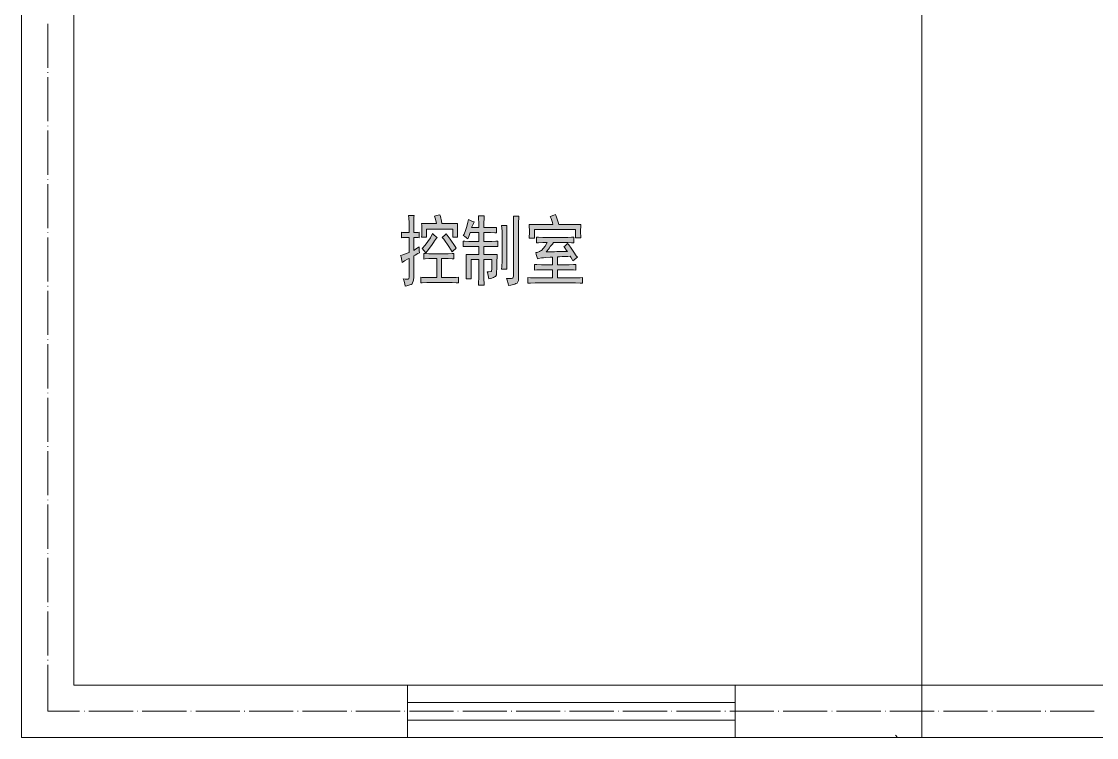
# Model space of a CAD drawing. Header units: millimetres. Extents: x 210 to 63265, y -7201 to 22496.
# Drawn here: x 28906 to 33826, y 3645 to 6920 of the extents above; entities that cross this region are included whole.
import ezdxf

# ---------------------------------------------------------------- set-up
doc = ezdxf.new("R2010")
doc.units = ezdxf.units.MM

msp = doc.modelspace()

# ---------------------------------------------------------------- hatches: boundary and pattern name
h = msp.add_hatch(color=0)
h.dxf.hatch_style = 2
h.paths.add_polyline_path([(30648.5, 5817.3), (30647.4, 5827.1), (30643.5, 5843.4), (30640.6, 5849.6), (30651.9, 5853.2), (30671.5, 5860.2), (30680, 5863.6), (30680, 5932.5), (30672.1, 5932.5), (30663.7, 5932.5), (30650.1, 5931.8), (30645.1, 5931), (30645.1, 5956.3), (30650.1, 5955.7), (30663.7, 5955), (30672.1, 5955), (30680, 5955), (30680, 5987.2), (30680, 5999.2), (30678.9, 6022.3), (30677.6, 6033.5), (30703.6, 6033.5), (30702.3, 6025.1), (30701.2, 6004.7), (30701.2, 5992.9), (30701.2, 5955), (30707.5, 5955), (30719.8, 5955.7), (30725.9, 5956.3), (30725.9, 5931), (30719.8, 5931.8), (30707.5, 5932.5), (30701.2, 5932.5), (30701.2, 5873.4), (30709.6, 5879.2), (30722, 5886.9), (30725.9, 5889), (30725.9, 5886.1), (30726.5, 5872.7), (30727.2, 5862.3), (30720.4, 5858.8), (30707.5, 5851.8), (30701.2, 5848.2), (30701.2, 5751.3), (30700.7, 5736.6), (30694.8, 5719.8), (30689.4, 5717.6), (30684.1, 5715.5), (30670.3, 5711.4), (30661.9, 5709.2), (30660.3, 5720.5), (30655.8, 5737.3), (30652.9, 5742.8), (30661.9, 5741.6), (30673.5, 5741.2), (30676, 5742.1), (30678.5, 5743.2), (30680.5, 5752), (30680, 5759.8), (30680, 5836.9), (30675.5, 5835), (30659.7, 5825.1)])
h = msp.add_hatch(color=0)
h.dxf.hatch_style = 2
h.paths.add_polyline_path([(30805.7, 5995.6), (30804.1, 6003.3), (30798.9, 6020.3), (30795.7, 6029.4), (30800.7, 6030.7), (30813.6, 6034.3), (30821.5, 6036.4), (30823.8, 6028), (30828.3, 6007.6), (30830.4, 5995.6), (30902.3, 5995.6), (30901.8, 5987.9), (30901.2, 5971.8), (30901.2, 5963.4), (30901.2, 5955), (30901.8, 5940.2), (30902.3, 5933.9), (30880, 5933.9), (30880, 5970.4), (30759.7, 5970.4), (30759.7, 5933.9), (30737.2, 5933.9), (30737.7, 5940.9), (30738.3, 5955), (30738.3, 5962), (30738.3, 5969.7), (30737.7, 5986.5), (30737.2, 5995.6)])
h = msp.add_hatch(color=0)
h.dxf.hatch_style = 2
h.paths.add_polyline_path([(30977.6, 6004), (30974.2, 5997.1), (30968.7, 5983.8), (30966.4, 5977.4), (30998.9, 5977.4), (30998.9, 5994.9), (30998.4, 6022.3), (30997.8, 6032.1), (31023.6, 6032.1), (31023.1, 6023), (31022.5, 5995.6), (31022.5, 5977.4), (31039.3, 5977.4), (31050.6, 5977.4), (31070.8, 5978.1), (31079.8, 5978.8), (31079.8, 5953.6), (31071.9, 5954.3), (31052.2, 5955), (31040.6, 5955), (31022.5, 5955), (31022.5, 5914.2), (31050.6, 5914.2), (31059, 5914.2), (31077.1, 5914.9), (31086.6, 5915.7), (31086.6, 5891.7), (31022.5, 5891.7), (31022.5, 5853.8), (31083.2, 5853.8), (31082.6, 5845.4), (31081.7, 5822.3), (31081.6, 5807.4), (31081.2, 5792.8), (31080.7, 5772.7), (31080.3, 5767.5), (31080.1, 5762.2), (31075.3, 5754.5), (31070.8, 5752), (31066.4, 5749.6), (31053.5, 5745), (31045.1, 5742.8), (31043.8, 5750.7), (31039.9, 5766.8), (31037.2, 5775.2), (31044.4, 5775.2), (31053.5, 5776.3), (31055.1, 5777.4), (31056.9, 5778.4), (31058.5, 5789.2), (31058.5, 5799), (31058.5, 5831.4), (31022.5, 5831.4), (31022.5, 5754.1), (31022.5, 5742.1), (31023.1, 5721.9), (31023.6, 5713.5), (30997.8, 5713.5), (30998.4, 5726.7), (30998.9, 5747.1), (30998.9, 5754.1), (30998.9, 5831.4), (30964.2, 5831.4), (30964.2, 5742.8), (30940.6, 5742.8), (30941.1, 5752), (30941.7, 5770.9), (30941.7, 5780.8), (30941.7, 5811.7), (30941.7, 5825.1), (30941.1, 5846.1), (30940.6, 5853.8), (30998.9, 5853.8), (30998.9, 5891.7), (30963, 5891.7), (30952.9, 5891.7), (30935.4, 5891), (30928.3, 5890.4), (30928.3, 5915.7), (30935.4, 5914.9), (30952.9, 5914.2), (30963, 5914.2), (30998.9, 5914.2), (30998.9, 5955), (30959.6, 5955), (30956.9, 5946.6), (30951.2, 5932.5), (30948.5, 5926.9), (30943.3, 5931), (30933.3, 5938), (30928.3, 5940.9), (30932.2, 5947.9), (30938.8, 5964.1), (30941.7, 5973.3), (30944.5, 5982.4), (30949.5, 6002.6), (30951.7, 6013.9), (30957.4, 6011.2), (30970.3, 6006.2)])
h = msp.add_hatch(color=0)
h.dxf.hatch_style = 2
h.paths.add_polyline_path([(31182.1, 6029.4), (31181.6, 6022.3), (31180.9, 6002.1), (31180.9, 5988.6), (31180.9, 5745.7), (31180.9, 5735.9), (31175, 5723.5), (31169.2, 5721.2), (31163.3, 5718.7), (31146.1, 5714), (31134.9, 5712.1), (31133.3, 5721.2), (31128.6, 5737.3), (31125.9, 5744.3), (31135.4, 5744.3), (31148.3, 5745), (31151.7, 5745.7), (31155.1, 5746.4), (31158.5, 5755.5), (31158.5, 5764), (31158.5, 5988.6), (31158.5, 6000.6), (31158, 6021), (31157.4, 6029.4)])
h = msp.add_hatch(color=0)
h.dxf.hatch_style = 2
h.paths.add_polyline_path([(31349.4, 6037.8), (31354.6, 6025.1), (31362.4, 6002.1), (31365.1, 5991.5), (31466.2, 5991.5), (31465.7, 5982.4), (31465.1, 5966.1), (31465.1, 5959.1), (31465.1, 5952.9), (31465.7, 5938.7), (31466.2, 5931), (31441.5, 5931), (31441.5, 5969), (31254, 5969), (31254, 5929.6), (31229.2, 5929.6), (31229.9, 5936.8), (31230.4, 5950.7), (31230.4, 5957.7), (31230.4, 5965.4), (31229.9, 5982.4), (31229.2, 5991.5), (31338.3, 5991.5), (31336.5, 6000.6), (31330.4, 6018.9), (31325.8, 6028), (31330.9, 6029.4), (31342.8, 6034.3)])
h = msp.add_hatch(color=0)
h.dxf.hatch_style = 2
h.paths.add_polyline_path([(31128.1, 5987.2), (31127.5, 5977.4), (31127, 5959.8), (31127, 5952.2), (31127, 5835.5), (31127, 5825.7), (31127.5, 5801.9), (31128.1, 5787.9), (31103.4, 5787.9), (31104.5, 5799.7), (31105.7, 5823.7), (31105.7, 5835.5), (31105.7, 5952.2), (31105.7, 5959.1), (31104.5, 5976.7), (31103.4, 5987.2)])
h = msp.add_hatch(color=0)
h.dxf.hatch_style = 2
h.paths.add_polyline_path([(30809.1, 5932.5), (30805.7, 5928.9), (30796.8, 5917.1), (30791.2, 5908.7), (30785.5, 5900.3), (30768.7, 5877), (30757.4, 5862.3), (30739.5, 5881.8), (30753.5, 5896.7), (30777.6, 5931), (30787.8, 5950.7), (30793.4, 5945.2), (30804.1, 5936)])
h = msp.add_hatch(color=0)
h.dxf.hatch_style = 2
h.paths.add_polyline_path([(30849.5, 5949.3), (30868.1, 5924.8), (30891, 5891.7), (30895.5, 5883.3), (30892.8, 5880.6), (30883.2, 5872.2), (30876.6, 5866.5), (30861.9, 5891.7), (30839.5, 5924.8), (30831.7, 5932.5), (30834.9, 5935.3), (30844, 5943.7)])
h = msp.add_hatch(color=0)
h.dxf.hatch_style = 2
h.paths.add_polyline_path([(31400, 5932.5), (31406.1, 5932.5), (31423.1, 5933.2), (31433.6, 5933.9), (31433.6, 5907.2), (31423.6, 5908), (31406.8, 5908.7), (31400, 5908.7), (31341.5, 5908.7), (31336, 5902.2), (31326.1, 5890.4), (31322, 5884.7), (31317.7, 5879.2), (31310.7, 5870), (31307.9, 5866.5), (31316.3, 5866.5), (31335.4, 5866.8), (31346.2, 5867.2), (31356.7, 5867.5), (31385.9, 5867.9), (31404.5, 5867.9), (31400.5, 5873.4), (31392.1, 5884.7), (31387.7, 5890.4), (31392.1, 5893.1), (31401.1, 5900.1), (31405.5, 5904.4), (31410.7, 5898.8), (31421.8, 5883.6), (31428.1, 5874.2), (31434.2, 5864.7), (31445.4, 5848.9), (31450.4, 5842.7), (31444.9, 5838.4), (31434.9, 5830), (31430.2, 5825.7), (31425.8, 5832.1), (31419.7, 5842.7), (31417.9, 5846.8), (31406.1, 5846.1), (31389.8, 5845.4), (31385.3, 5845.4), (31380.9, 5845.4), (31368, 5844.6), (31359.6, 5844.1), (31359.6, 5807.4), (31404.5, 5807.4), (31412.9, 5807.4), (31432, 5808.1), (31442.8, 5808.9), (31442.8, 5783.6), (31432, 5784.3), (31412.9, 5785.1), (31404.5, 5785.1), (31359.6, 5785.1), (31359.6, 5747.1), (31430.2, 5747.1), (31441.5, 5747.1), (31463, 5747.9), (31473, 5748.6), (31473, 5723.2), (31463, 5723.9), (31441.5, 5724.6), (31430.2, 5724.6), (31266.4, 5724.6), (31256.7, 5724.6), (31235.4, 5723.9), (31223.6, 5723.2), (31223.6, 5748.6), (31235.4, 5747.9), (31256.7, 5747.1), (31266.4, 5747.1), (31336, 5747.1), (31336, 5785.1), (31296.6, 5785.1), (31285.3, 5785.1), (31264, 5784.3), (31254, 5783.6), (31254, 5808.9), (31264, 5808.1), (31286, 5807.4), (31297.7, 5807.4), (31336, 5807.4), (31336, 5842.7), (31325.2, 5842), (31305, 5840.5), (31295.5, 5839.8), (31286, 5839.1), (31271.9, 5836.2), (31267.4, 5834.3), (31265.8, 5840.5), (31262.4, 5855.2), (31260.6, 5863.6), (31265.8, 5864.3), (31276.2, 5867.9), (31281.4, 5870.8), (31286.8, 5873.4), (31302.3, 5892.4), (31312.3, 5908.7), (31301.1, 5908.7), (31291.6, 5908.7), (31272.4, 5908), (31263, 5907.2), (31263, 5933.9), (31272.4, 5933.2), (31291.6, 5932.5), (31301.1, 5932.5)])
h = msp.add_hatch(color=0)
h.dxf.hatch_style = 2
h.paths.add_polyline_path([(30848.5, 5858.1), (30858.5, 5858.1), (30877.1, 5858.8), (30885.5, 5859.5), (30885.5, 5834.3), (30877.1, 5835), (30859, 5835.5), (30849.5, 5835.5), (30828.3, 5835.5), (30828.3, 5748.6), (30865.3, 5748.6), (30875.3, 5748.6), (30895.5, 5750), (30905.7, 5751.3), (30905.7, 5724.6), (30895.5, 5725.3), (30876.6, 5726), (30867.6, 5726), (30774.2, 5726), (30760.8, 5726), (30740.6, 5725.3), (30733.8, 5724.6), (30733.8, 5751.3), (30740.6, 5750), (30759.2, 5748.6), (30770.8, 5748.6), (30806.8, 5748.6), (30806.8, 5835.5), (30781, 5835.5), (30770.8, 5835.5), (30754, 5834.3), (30747.4, 5832.8), (30747.4, 5859.5), (30753.5, 5858.8), (30769.8, 5858.1), (30780, 5858.1)])

# ---------------------------------------------------------------- linework, layer by layer
at = {"color": 0, "lineweight": 0}
for points in [[(28906.2, 3884.9), (28906.2, 13883.9)], [(28906.2, 3645), (28906.2, 13644)], [(29146.3, 3884.9), (29146.3, 13644)], [(29146.3, 3884.9), (29146.3, 13644)], [(33026, 3773.9), (33026, 8764.5)], [(29026.3, 6910.3), (29026.3, 6708.3)], [(29026.3, 6708.3), (29026.3, 6910.3)], [(29026.3, 6688.1), (29026.3, 6686)], [(29026.3, 6686), (29026.3, 6688.1)], [(29026.3, 6665.9), (29026.3, 6464)], [(29026.3, 6464), (29026.3, 6665.9)], [(29026.3, 6443.7), (29026.3, 6441.6)], [(29026.3, 6441.6), (29026.3, 6443.7)], [(29026.3, 6421.4), (29026.3, 6219.4)], [(29026.3, 6219.4), (29026.3, 6421.4)], [(29026.3, 6199.2), (29026.3, 6197.2)], [(29026.3, 6197.2), (29026.3, 6199.2)], [(29026.3, 6177), (29026.3, 5975)], [(29026.3, 5975), (29026.3, 6177)], [(29026.3, 5954.8), (29026.3, 5952.9)], [(29026.3, 5952.9), (29026.3, 5954.8)], [(29026.3, 5932.7), (29026.3, 5730.7)], [(29026.3, 5730.7), (29026.3, 5932.7)], [(29026.3, 5710.5), (29026.3, 5708.5)], [(29026.3, 5708.5), (29026.3, 5710.5)], [(29026.3, 5688.3), (29026.3, 5486.3)], [(29026.3, 5486.3), (29026.3, 5688.3)], [(29026.3, 5466.1), (29026.3, 5464.1)], [(29026.3, 5464.1), (29026.3, 5466.1)], [(29026.3, 5443.9), (29026.3, 5241.9)], [(29026.3, 5241.9), (29026.3, 5443.9)], [(29026.3, 5221.7), (29026.3, 5219.6)], [(29026.3, 5219.6), (29026.3, 5221.7)], [(29026.3, 5199.5), (29026.3, 4997.6)], [(29026.3, 4997.6), (29026.3, 5199.5)], [(29026.3, 4977.4), (29026.3, 4975.2)], [(29026.3, 4975.2), (29026.3, 4977.4)], [(29026.3, 4955), (29026.3, 4753)], [(29026.3, 4753), (29026.3, 4955)], [(29026.3, 4732.8), (29026.3, 4730.8)], [(29026.3, 4730.8), (29026.3, 4732.8)], [(29026.3, 4710.6), (29026.3, 4508.7)], [(29026.3, 4508.7), (29026.3, 4710.6)], [(29026.3, 4488.4), (29026.3, 4486.5)], [(29026.3, 4486.5), (29026.3, 4488.4)], [(29026.3, 4466.3), (29026.3, 4264.3)], [(29026.3, 4264.3), (29026.3, 4466.3)], [(29026.3, 4244.1), (29026.3, 4242.1)], [(29026.3, 4242.1), (29026.3, 4244.1)], [(29026.3, 4221.9), (29026.3, 4019.9)], [(29026.3, 4019.9), (29026.3, 4221.9)], [(29026.3, 3999.7), (29026.3, 3997.7)], [(29026.3, 3997.7), (29026.3, 3999.7)], [(29026.3, 3977.5), (29026.3, 3764.8)], [(29026.3, 3764.8), (29026.3, 3977.5)], [(30672.3, 3884.9), (29146.3, 3884.9)], [(30026.1, 3884.9), (29146.3, 3884.9)], [(30672.3, 3645), (30672.3, 3884.9)], [(32172.1, 3884.9), (30672.3, 3884.9)], [(35025.6, 3884.9), (32172.1, 3884.9)], [(32172.1, 3645), (32172.1, 3884.9)], [(33026, 3645), (33026, 3884.9)], [(30672.3, 3804.9), (32172.1, 3804.9)], [(29172.4, 3764.8), (29026.3, 3764.8)], [(29194.6, 3764.8), (29192.6, 3764.8)], [(29416.8, 3764.8), (29214.8, 3764.8)], [(29439, 3764.8), (29437, 3764.8)], [(29661.2, 3764.8), (29459.2, 3764.8)], [(29683.3, 3764.8), (29681.4, 3764.8)], [(29905.5, 3764.8), (29703.6, 3764.8)], [(29927.9, 3764.8), (29925.7, 3764.8)], [(30150.1, 3764.8), (29948.1, 3764.8)], [(30172.3, 3764.8), (30170.1, 3764.8)], [(30394.4, 3764.8), (30192.5, 3764.8)], [(30416.6, 3764.8), (30414.7, 3764.8)], [(30638.8, 3764.8), (30436.8, 3764.8)], [(30661, 3764.8), (30659, 3764.8)], [(30883.2, 3764.8), (30681.2, 3764.8)], [(30905.4, 3764.8), (30903.4, 3764.8)], [(31127.5, 3764.8), (30925.6, 3764.8)], [(31149.7, 3764.8), (31147.8, 3764.8)], [(31371.9, 3764.8), (31169.9, 3764.8)], [(31394.3, 3764.8), (31392.1, 3764.8)], [(31616.5, 3764.8), (31414.5, 3764.8)], [(31638.6, 3764.8), (31636.7, 3764.8)], [(31860.8, 3764.8), (31658.9, 3764.8)], [(31883, 3764.8), (31881, 3764.8)], [(32105.2, 3764.8), (31903.2, 3764.8)], [(32127.4, 3764.8), (32125.4, 3764.8)], [(32349.6, 3764.8), (32147.6, 3764.8)], [(32371.7, 3764.8), (32369.8, 3764.8)], [(32593.9, 3764.8), (32392, 3764.8)], [(32616.1, 3764.8), (32614.1, 3764.8)], [(32838.3, 3764.8), (32636.3, 3764.8)], [(32860.7, 3764.8), (32858.5, 3764.8)], [(33082.8, 3764.8), (32880.9, 3764.8)], [(33105, 3764.8), (33103.1, 3764.8)], [(33327.2, 3764.8), (33125.2, 3764.8)], [(33349.4, 3764.8), (33347.4, 3764.8)], [(33571.6, 3764.8), (33369.6, 3764.8)], [(33593.8, 3764.8), (33591.8, 3764.8)], [(33816, 3764.8), (33614, 3764.8)], [(30672.3, 3724.9), (32172.1, 3724.9)], [(30672.3, 3645), (28906.2, 3645)], [(30026.1, 3645), (28906.2, 3645)], [(32172.1, 3645), (30672.3, 3645)], [(35025.6, 3645), (32172.1, 3645)], [(32915.9, 3645), (32905.9, 3655)]]:
    msp.add_lwpolyline(points, dxfattribs=at)
for points in [[(30648.5, 5817.3), (30647.4, 5827.1), (30643.5, 5843.4), (30640.6, 5849.6), (30651.9, 5853.2), (30671.5, 5860.2), (30680, 5863.6), (30680, 5932.5), (30672.1, 5932.5), (30663.7, 5932.5), (30650.1, 5931.8), (30645.1, 5931), (30645.1, 5956.3), (30650.1, 5955.7), (30663.7, 5955), (30672.1, 5955), (30680, 5955), (30680, 5987.2), (30680, 5999.2), (30678.9, 6022.3), (30677.6, 6033.5), (30703.6, 6033.5), (30702.3, 6025.1), (30701.2, 6004.7), (30701.2, 5992.9), (30701.2, 5955), (30707.5, 5955), (30719.8, 5955.7), (30725.9, 5956.3), (30725.9, 5931), (30719.8, 5931.8), (30707.5, 5932.5), (30701.2, 5932.5), (30701.2, 5873.4), (30709.6, 5879.2), (30722, 5886.9), (30725.9, 5889), (30725.9, 5886.1), (30726.5, 5872.7), (30727.2, 5862.3), (30720.4, 5858.8), (30707.5, 5851.8), (30701.2, 5848.2), (30701.2, 5751.3), (30700.7, 5736.6), (30694.8, 5719.8), (30689.4, 5717.6), (30684.1, 5715.5), (30670.3, 5711.4), (30661.9, 5709.2), (30660.3, 5720.5), (30655.8, 5737.3), (30652.9, 5742.8), (30661.9, 5741.6), (30673.5, 5741.2), (30676, 5742.1), (30678.5, 5743.2), (30680.5, 5752), (30680, 5759.8), (30680, 5836.9), (30675.5, 5835), (30659.7, 5825.1)], [(30805.7, 5995.6), (30804.1, 6003.3), (30798.9, 6020.3), (30795.7, 6029.4), (30800.7, 6030.7), (30813.6, 6034.3), (30821.5, 6036.4), (30823.8, 6028), (30828.3, 6007.6), (30830.4, 5995.6), (30902.3, 5995.6), (30901.8, 5987.9), (30901.2, 5971.8), (30901.2, 5963.4), (30901.2, 5955), (30901.8, 5940.2), (30902.3, 5933.9), (30880, 5933.9), (30880, 5970.4), (30759.7, 5970.4), (30759.7, 5933.9), (30737.2, 5933.9), (30737.7, 5940.9), (30738.3, 5955), (30738.3, 5962), (30738.3, 5969.7), (30737.7, 5986.5), (30737.2, 5995.6)], [(30977.6, 6004), (30974.2, 5997.1), (30968.7, 5983.8), (30966.4, 5977.4), (30998.9, 5977.4), (30998.9, 5994.9), (30998.4, 6022.3), (30997.8, 6032.1), (31023.6, 6032.1), (31023.1, 6023), (31022.5, 5995.6), (31022.5, 5977.4), (31039.3, 5977.4), (31050.6, 5977.4), (31070.8, 5978.1), (31079.8, 5978.8), (31079.8, 5953.6), (31071.9, 5954.3), (31052.2, 5955), (31040.6, 5955), (31022.5, 5955), (31022.5, 5914.2), (31050.6, 5914.2), (31059, 5914.2), (31077.1, 5914.9), (31086.6, 5915.7), (31086.6, 5891.7), (31022.5, 5891.7), (31022.5, 5853.8), (31083.2, 5853.8), (31082.6, 5845.4), (31081.7, 5822.3), (31081.6, 5807.4), (31081.2, 5792.8), (31080.7, 5772.7), (31080.3, 5767.5), (31080.1, 5762.2), (31075.3, 5754.5), (31070.8, 5752), (31066.4, 5749.6), (31053.5, 5745), (31045.1, 5742.8), (31043.8, 5750.7), (31039.9, 5766.8), (31037.2, 5775.2), (31044.4, 5775.2), (31053.5, 5776.3), (31055.1, 5777.4), (31056.9, 5778.4), (31058.5, 5789.2), (31058.5, 5799), (31058.5, 5831.4), (31022.5, 5831.4), (31022.5, 5754.1), (31022.5, 5742.1), (31023.1, 5721.9), (31023.6, 5713.5), (30997.8, 5713.5), (30998.4, 5726.7), (30998.9, 5747.1), (30998.9, 5754.1), (30998.9, 5831.4), (30964.2, 5831.4), (30964.2, 5742.8), (30940.6, 5742.8), (30941.1, 5752), (30941.7, 5770.9), (30941.7, 5780.8), (30941.7, 5811.7), (30941.7, 5825.1), (30941.1, 5846.1), (30940.6, 5853.8), (30998.9, 5853.8), (30998.9, 5891.7), (30963, 5891.7), (30952.9, 5891.7), (30935.4, 5891), (30928.3, 5890.4), (30928.3, 5915.7), (30935.4, 5914.9), (30952.9, 5914.2), (30963, 5914.2), (30998.9, 5914.2), (30998.9, 5955), (30959.6, 5955), (30956.9, 5946.6), (30951.2, 5932.5), (30948.5, 5926.9), (30943.3, 5931), (30933.3, 5938), (30928.3, 5940.9), (30932.2, 5947.9), (30938.8, 5964.1), (30941.7, 5973.3), (30944.5, 5982.4), (30949.5, 6002.6), (30951.7, 6013.9), (30957.4, 6011.2), (30970.3, 6006.2)], [(31182.1, 6029.4), (31181.6, 6022.3), (31180.9, 6002.1), (31180.9, 5988.6), (31180.9, 5745.7), (31180.9, 5735.9), (31175, 5723.5), (31169.2, 5721.2), (31163.3, 5718.7), (31146.1, 5714), (31134.9, 5712.1), (31133.3, 5721.2), (31128.6, 5737.3), (31125.9, 5744.3), (31135.4, 5744.3), (31148.3, 5745), (31151.7, 5745.7), (31155.1, 5746.4), (31158.5, 5755.5), (31158.5, 5764), (31158.5, 5988.6), (31158.5, 6000.6), (31158, 6021), (31157.4, 6029.4)], [(31349.4, 6037.8), (31354.6, 6025.1), (31362.4, 6002.1), (31365.1, 5991.5), (31466.2, 5991.5), (31465.7, 5982.4), (31465.1, 5966.1), (31465.1, 5959.1), (31465.1, 5952.9), (31465.7, 5938.7), (31466.2, 5931), (31441.5, 5931), (31441.5, 5969), (31254, 5969), (31254, 5929.6), (31229.2, 5929.6), (31229.9, 5936.8), (31230.4, 5950.7), (31230.4, 5957.7), (31230.4, 5965.4), (31229.9, 5982.4), (31229.2, 5991.5), (31338.3, 5991.5), (31336.5, 6000.6), (31330.4, 6018.9), (31325.8, 6028), (31330.9, 6029.4), (31342.8, 6034.3)], [(31128.1, 5987.2), (31127.5, 5977.4), (31127, 5959.8), (31127, 5952.2), (31127, 5835.5), (31127, 5825.7), (31127.5, 5801.9), (31128.1, 5787.9), (31103.4, 5787.9), (31104.5, 5799.7), (31105.7, 5823.7), (31105.7, 5835.5), (31105.7, 5952.2), (31105.7, 5959.1), (31104.5, 5976.7), (31103.4, 5987.2)], [(30809.1, 5932.5), (30805.7, 5928.9), (30796.8, 5917.1), (30791.2, 5908.7), (30785.5, 5900.3), (30768.7, 5877), (30757.4, 5862.3), (30739.5, 5881.8), (30753.5, 5896.7), (30777.6, 5931), (30787.8, 5950.7), (30793.4, 5945.2), (30804.1, 5936)], [(30849.5, 5949.3), (30868.1, 5924.8), (30891, 5891.7), (30895.5, 5883.3), (30892.8, 5880.6), (30883.2, 5872.2), (30876.6, 5866.5), (30861.9, 5891.7), (30839.5, 5924.8), (30831.7, 5932.5), (30834.9, 5935.3), (30844, 5943.7)], [(31400, 5932.5), (31406.1, 5932.5), (31423.1, 5933.2), (31433.6, 5933.9), (31433.6, 5907.2), (31423.6, 5908), (31406.8, 5908.7), (31400, 5908.7), (31341.5, 5908.7), (31336, 5902.2), (31326.1, 5890.4), (31322, 5884.7), (31317.7, 5879.2), (31310.7, 5870), (31307.9, 5866.5), (31316.3, 5866.5), (31335.4, 5866.8), (31346.2, 5867.2), (31356.7, 5867.5), (31385.9, 5867.9), (31404.5, 5867.9), (31400.5, 5873.4), (31392.1, 5884.7), (31387.7, 5890.4), (31392.1, 5893.1), (31401.1, 5900.1), (31405.5, 5904.4), (31410.7, 5898.8), (31421.8, 5883.6), (31428.1, 5874.2), (31434.2, 5864.7), (31445.4, 5848.9), (31450.4, 5842.7), (31444.9, 5838.4), (31434.9, 5830), (31430.2, 5825.7), (31425.8, 5832.1), (31419.7, 5842.7), (31417.9, 5846.8), (31406.1, 5846.1), (31389.8, 5845.4), (31385.3, 5845.4), (31380.9, 5845.4), (31368, 5844.6), (31359.6, 5844.1), (31359.6, 5807.4), (31404.5, 5807.4), (31412.9, 5807.4), (31432, 5808.1), (31442.8, 5808.9), (31442.8, 5783.6), (31432, 5784.3), (31412.9, 5785.1), (31404.5, 5785.1), (31359.6, 5785.1), (31359.6, 5747.1), (31430.2, 5747.1), (31441.5, 5747.1), (31463, 5747.9), (31473, 5748.6), (31473, 5723.2), (31463, 5723.9), (31441.5, 5724.6), (31430.2, 5724.6), (31266.4, 5724.6), (31256.7, 5724.6), (31235.4, 5723.9), (31223.6, 5723.2), (31223.6, 5748.6), (31235.4, 5747.9), (31256.7, 5747.1), (31266.4, 5747.1), (31336, 5747.1), (31336, 5785.1), (31296.6, 5785.1), (31285.3, 5785.1), (31264, 5784.3), (31254, 5783.6), (31254, 5808.9), (31264, 5808.1), (31286, 5807.4), (31297.7, 5807.4), (31336, 5807.4), (31336, 5842.7), (31325.2, 5842), (31305, 5840.5), (31295.5, 5839.8), (31286, 5839.1), (31271.9, 5836.2), (31267.4, 5834.3), (31265.8, 5840.5), (31262.4, 5855.2), (31260.6, 5863.6), (31265.8, 5864.3), (31276.2, 5867.9), (31281.4, 5870.8), (31286.8, 5873.4), (31302.3, 5892.4), (31312.3, 5908.7), (31301.1, 5908.7), (31291.6, 5908.7), (31272.4, 5908), (31263, 5907.2), (31263, 5933.9), (31272.4, 5933.2), (31291.6, 5932.5), (31301.1, 5932.5)], [(30848.5, 5858.1), (30858.5, 5858.1), (30877.1, 5858.8), (30885.5, 5859.5), (30885.5, 5834.3), (30877.1, 5835), (30859, 5835.5), (30849.5, 5835.5), (30828.3, 5835.5), (30828.3, 5748.6), (30865.3, 5748.6), (30875.3, 5748.6), (30895.5, 5750), (30905.7, 5751.3), (30905.7, 5724.6), (30895.5, 5725.3), (30876.6, 5726), (30867.6, 5726), (30774.2, 5726), (30760.8, 5726), (30740.6, 5725.3), (30733.8, 5724.6), (30733.8, 5751.3), (30740.6, 5750), (30759.2, 5748.6), (30770.8, 5748.6), (30806.8, 5748.6), (30806.8, 5835.5), (30781, 5835.5), (30770.8, 5835.5), (30754, 5834.3), (30747.4, 5832.8), (30747.4, 5859.5), (30753.5, 5858.8), (30769.8, 5858.1), (30780, 5858.1)]]:
    msp.add_lwpolyline(points, close=True, dxfattribs=at)

doc.saveas('drawing.dxf')
